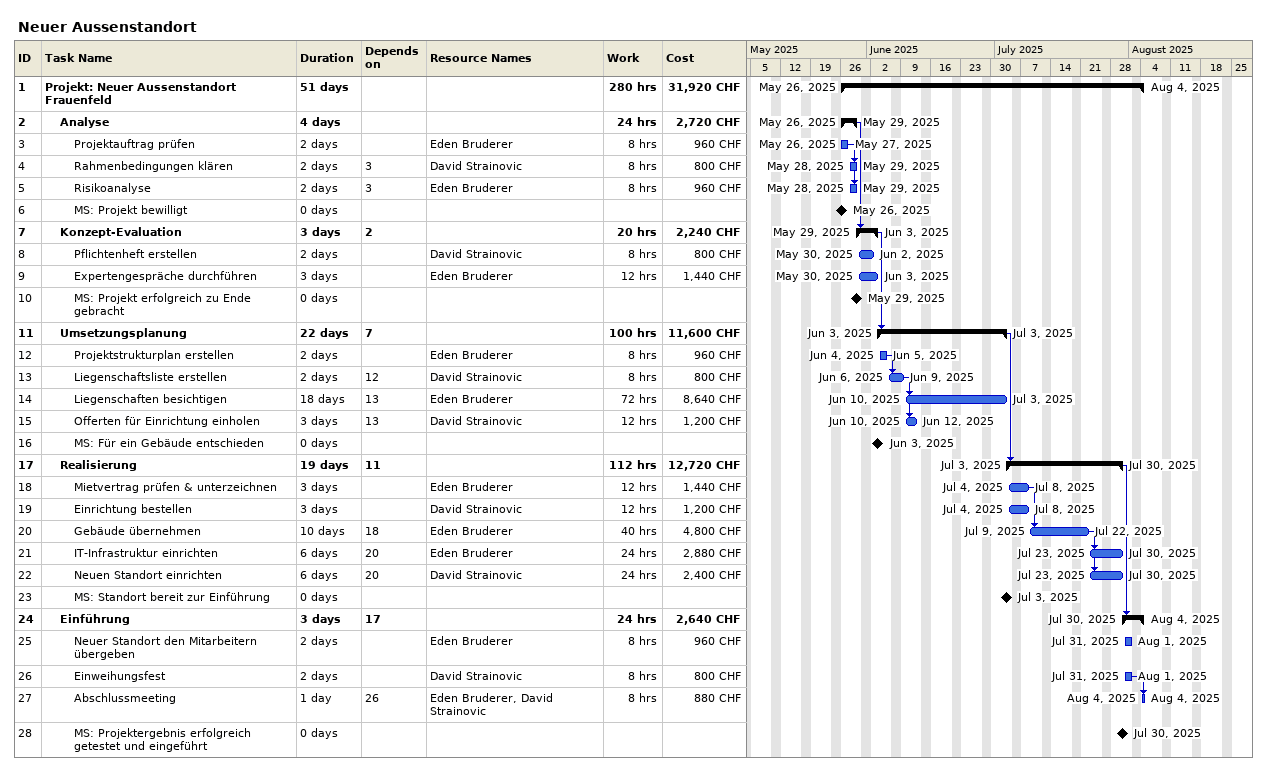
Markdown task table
Neuer Aussenstandort

| ID | Level | Task | Duration | Start | Finish | Predecessors | Resources | Work (h) | Cost (CHF) |
|---|---|---|---|---|---|---|---|---|---|
| 1 | 1 | **Projekt: Neuer Aussenstandort Frauenfeld** | 51d | 2025-05-26 | 2025-08-04 |  |  | 280 | 31920 |
| 2 | 2 | **Analyse** | 4d | 2025-05-26 | 2025-05-29 |  |  | 24 | 2720 |
| 3 | 3 | Projektauftrag prüfen | 2d | 2025-05-26 | 2025-05-27 |  | Eden Bruderer | 8 | 960 |
| 4 | 3 | Rahmenbedingungen klären | 2d | 2025-05-28 | 2025-05-29 | 3 | David Strainovic | 8 | 800 |
| 5 | 3 | Risikoanalyse | 2d | 2025-05-28 | 2025-05-29 | 3 | Eden Bruderer | 8 | 960 |
| 6 | 3 | MS: Projekt bewilligt | 0d | 2025-05-26 | 2025-05-26 |  |  |  |  |
| 7 | 2 | **Konzept-Evaluation** | 3d | 2025-05-29 | 2025-06-03 | 2 |  | 20 | 2240 |
| 8 | 3 | Pflichtenheft erstellen | 2d | 2025-05-30 | 2025-06-02 |  | David Strainovic | 8 | 800 |
| 9 | 3 | Expertengespräche durchführen | 3d | 2025-05-30 | 2025-06-03 |  | Eden Bruderer | 12 | 1440 |
| 10 | 3 | MS: Projekt erfolgreich zu Ende gebracht | 0d | 2025-05-29 | 2025-05-29 |  |  |  |  |
| 11 | 2 | **Umsetzungsplanung** | 22d | 2025-06-03 | 2025-07-03 | 7 |  | 100 | 11600 |
| 12 | 3 | Projektstrukturplan erstellen | 2d | 2025-06-04 | 2025-06-05 |  | Eden Bruderer | 8 | 960 |
| 13 | 3 | Liegenschaftsliste erstellen | 2d | 2025-06-06 | 2025-06-09 | 12 | David Strainovic | 8 | 800 |
| 14 | 3 | Liegenschaften besichtigen | 18d | 2025-06-10 | 2025-07-03 | 13 | Eden Bruderer | 72 | 8640 |
| 15 | 3 | Offerten für Einrichtung einholen | 3d | 2025-06-10 | 2025-06-12 | 13 | David Strainovic | 12 | 1200 |
| 16 | 3 | MS: Für ein Gebäude entschieden | 0d | 2025-06-03 | 2025-06-03 |  |  |  |  |
| 17 | 2 | **Realisierung** | 19d | 2025-07-03 | 2025-07-30 | 11 |  | 112 | 12720 |
| 18 | 3 | Mietvertrag prüfen & unterzeichnen | 3d | 2025-07-04 | 2025-07-08 |  | Eden Bruderer | 12 | 1440 |
| 19 | 3 | Einrichtung bestellen | 3d | 2025-07-04 | 2025-07-08 |  | David Strainovic | 12 | 1200 |
| 20 | 3 | Gebäude übernehmen | 10d | 2025-07-09 | 2025-07-22 | 18 | Eden Bruderer | 40 | 4800 |
| 21 | 3 | IT-Infrastruktur einrichten | 6d | 2025-07-23 | 2025-07-30 | 20 | Eden Bruderer | 24 | 2880 |
| 22 | 3 | Neuen Standort einrichten | 6d | 2025-07-23 | 2025-07-30 | 20 | David Strainovic | 24 | 2400 |
| 23 | 3 | MS: Standort bereit zur Einführung | 0d | 2025-07-03 | 2025-07-03 |  |  |  |  |
| 24 | 2 | **Einführung** | 3d | 2025-07-30 | 2025-08-04 | 17 |  | 24 | 2640 |
| 25 | 3 | Neuer Standort den Mitarbeitern übergeben | 2d | 2025-07-31 | 2025-08-01 |  | Eden Bruderer | 8 | 960 |
| 26 | 3 | Einweihungsfest | 2d | 2025-07-31 | 2025-08-01 |  | David Strainovic | 8 | 800 |
| 27 | 3 | Abschlussmeeting | 1d | 2025-08-04 | 2025-08-04 | 26 | Eden Bruderer, David Strainovic | 8 | 880 |
| 28 | 3 | MS: Projektergebnis erfolgreich getestet und eingeführt | 0d | 2025-07-30 | 2025-07-30 |  |  |  |  |
